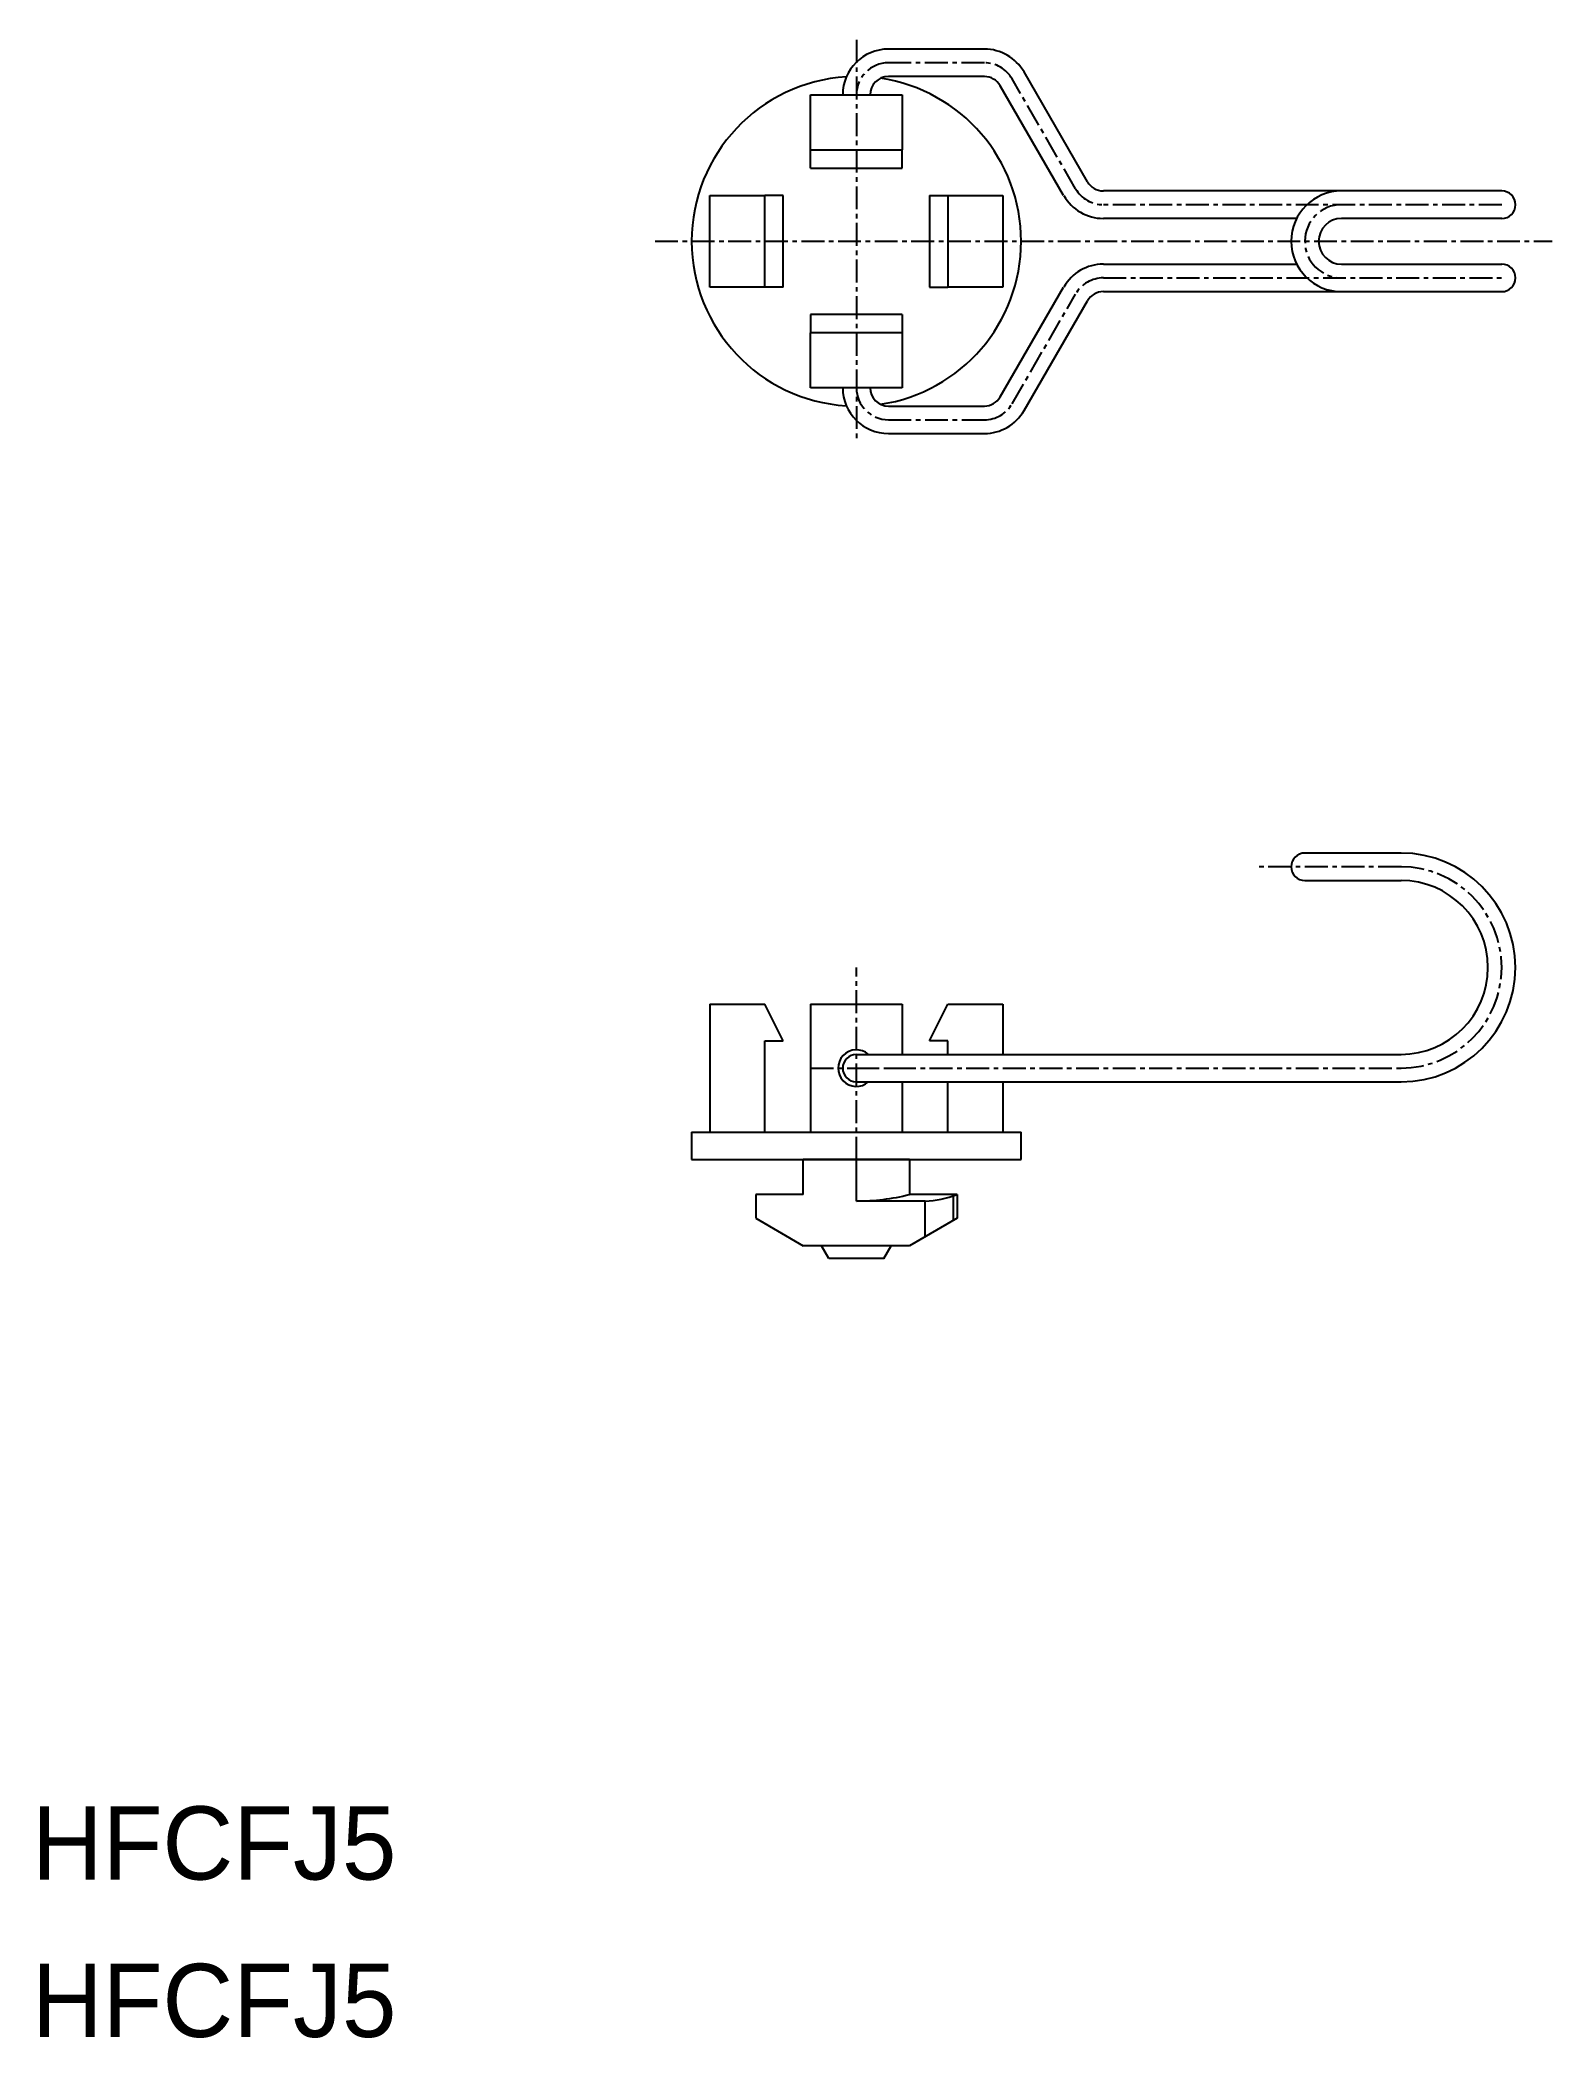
# Model space of a CAD drawing. Extents: x 0 to 83, y 0 to 109.
import ezdxf

# ---------------------------------------------------------------- set-up
doc = ezdxf.new("R2010")
doc.units = 0
doc.linetypes.add('CENTER', pattern=[2, 1.25, -0.25, 0.25, -0.25])
doc.layers.get('0').update_dxf_attribs({"linetype": 'CONTINUOUS'})
doc.layers.add('CENTER', color=1, linetype='CENTER')

msp = doc.modelspace()

# ---------------------------------------------------------------- linework, layer by layer
at = {"color": 7, "linetype": 'CONTINUOUS'}
for p, q in [((52.03, 108.6), (46.79, 108.6)), ((52.03, 107.1), (46.79, 107.1)), ((57.66, 101.35), (54.2, 107.35)), ((42.54, 103.1), (42.54, 106.1)), ((42.54, 106.1), (47.54, 106.1)), ((47.54, 106.1), (47.54, 103.1)), ((56.36, 100.6), (52.9, 106.6)), ((42.54, 102.1), (42.54, 103.1)), ((42.54, 103.1), (47.54, 103.1)), ((47.54, 102.1), (47.54, 103.1)), ((42.54, 102.1), (47.54, 102.1)), ((37.04, 100.6), (40.04, 100.6)), ((37.04, 95.6), (37.04, 100.6)), ((41.04, 100.6), (40.04, 100.6)), ((40.04, 95.6), (40.04, 100.6)), ((41.04, 95.6), (41.04, 100.6)), ((49.04, 100.6), (50.04, 100.6)), ((49.04, 100.6), (49.04, 95.6)), ((50.04, 100.6), (53.04, 100.6)), ((50.04, 100.6), (50.04, 95.6)), ((53.04, 100.6), (53.04, 95.6)), ((80.29, 100.85), (58.53, 100.85)), ((69.09, 99.35), (58.53, 99.35)), ((80.29, 99.35), (71.54, 99.35)), ((58.53, 96.85), (69.09, 96.85)), ((71.54, 96.85), (80.29, 96.85)), ((40.04, 95.6), (37.04, 95.6)), ((41.04, 95.6), (40.04, 95.6)), ((49.04, 95.6), (50.04, 95.6)), ((53.04, 95.6), (50.04, 95.6)), ((52.9, 89.6), (56.36, 95.6)), ((58.53, 95.35), (80.29, 95.35)), ((42.54, 94.1), (42.54, 93.1)), ((47.54, 94.1), (42.54, 94.1)), ((47.54, 94.1), (47.54, 93.1)), ((54.2, 88.85), (57.66, 94.85)), ((42.54, 90.1), (42.54, 93.1)), ((47.54, 93.1), (42.54, 93.1)), ((47.54, 93.1), (47.54, 90.1)), ((47.54, 90.1), (42.54, 90.1)), ((46.79, 89.1), (52.03, 89.1)), ((46.79, 87.6), (52.03, 87.6)), ((74.79, 64.68), (69.54, 64.68)), ((69.54, 63.18), (74.79, 63.18)), ((37.04, 56.43), (37.04, 49.43)), ((37.04, 56.43), (40.04, 56.43)), ((41.04, 54.43), (40.04, 56.43)), ((42.54, 56.43), (47.54, 56.43)), ((42.54, 56.43), (42.54, 49.43)), ((47.54, 56.43), (47.54, 53.68)), ((49.04, 54.43), (50.04, 56.43)), ((50.04, 56.43), (53.04, 56.43)), ((53.04, 56.43), (53.04, 53.68)), ((40.04, 49.43), (40.04, 54.43)), ((40.04, 54.43), (41.04, 54.43)), ((45.04, 53.68), (74.79, 53.68)), ((50.04, 54.43), (49.04, 54.43)), ((50.04, 53.68), (50.04, 54.43)), ((45.04, 52.18), (74.79, 52.18)), ((47.54, 52.18), (47.54, 49.43)), ((50.04, 49.43), (50.04, 52.18)), ((53.04, 52.18), (53.04, 49.43)), ((36.04, 49.43), (36.04, 47.93)), ((36.04, 49.43), (54.04, 49.43)), ((54.04, 47.93), (54.04, 49.43)), ((36.04, 47.93), (54.04, 47.93)), ((47.94, 47.93), (42.14, 47.93)), ((42.14, 46.03), (42.14, 47.93)), ((45.04, 45.67), (45.04, 47.93)), ((47.94, 47.93), (47.94, 46.03)), ((39.54, 46.03), (39.54, 44.73)), ((42.14, 46.03), (39.54, 46.03)), ((50.54, 46.03), (47.94, 46.03)), ((50.35, 44.62), (50.35, 45.96)), ((50.54, 46.03), (50.54, 44.73)), ((48.79, 45.67), (45.04, 45.67)), ((48.79, 43.71), (48.79, 45.67)), ((39.54, 44.73), (42.14, 43.23)), ((50.54, 44.73), (47.94, 43.23)), ((47.94, 43.23), (42.14, 43.23)), ((43.54, 42.53), (43.14, 43.23)), ((46.54, 42.53), (46.94, 43.23)), ((46.54, 42.53), (43.54, 42.53))]:
    msp.add_line(p, q, dxfattribs=at)
for centre, radius, start, end in [((46.79, 106.1), 2.5, 90, 180), ((52.03, 106.1), 2.5, 30, 90), ((45.04, 98.1), 9, 93.4941, 266.5059), ((46.79, 106.1), 1, 90, 180), ((45.04, 98.1), 9, 278.4322, 81.5678), ((52.03, 106.1), 1, 30, 90), ((58.53, 101.85), 2.5, 210, 270), ((58.53, 101.85), 1, 210, 270), ((71.54, 98.1), 2.75, 90, 270), ((80.29, 100.1), 0.75, 270, 90), ((71.54, 98.1), 1.25, 90, 270), ((58.53, 94.35), 2.5, 90, 150), ((80.29, 96.1), 0.75, 270, 90), ((58.53, 94.35), 1, 90, 150), ((46.79, 90.1), 2.5, 180, 270), ((46.79, 90.1), 1, 180, 270), ((52.03, 90.1), 1, 270, 330), ((52.03, 90.1), 2.5, 270, 330), ((69.54, 63.93), 0.75, 90, 270), ((74.79, 58.43), 6.25, 270, 90), ((74.79, 58.43), 4.75, 270, 90), ((45.04, 52.93), 1, 48.5904, 311.4096), ((45.04, 52.93), 0.75, 90, 270), ((45.04, 57.67), 12, 270.0006, 283.9843), ((48.54, 51.38), 5.72, 272.4692, 290.4703)]:
    msp.add_arc(centre, radius, start, end, dxfattribs=at)
at = {"layer": 'CENTER', "color": 1, "linetype": 'CENTER'}
for p, q in [((45.04, 109.1), (45.04, 87.1)), ((52.03, 107.85), (46.79, 107.85)), ((57.01, 100.97), (53.55, 106.97)), ((80.29, 100.1), (58.53, 100.1)), ((34.04, 98.1), (83.04, 98.1)), ((58.53, 96.1), (80.29, 96.1)), ((53.55, 89.22), (57.01, 95.22)), ((46.79, 88.35), (52.03, 88.35)), ((74.79, 63.93), (66.81, 63.93)), ((45.04, 45.93), (45.04, 58.43)), ((42.54, 52.93), (48.54, 52.93)), ((45.04, 52.93), (74.79, 52.93))]:
    msp.add_line(p, q, dxfattribs=at)
for centre, radius, start, end in [((46.79, 106.1), 1.75, 90, 180), ((52.03, 106.1), 1.75, 30, 90), ((58.53, 101.85), 1.75, 210, 270), ((71.54, 98.1), 2, 90, 270), ((58.53, 94.35), 1.75, 90, 150), ((46.79, 90.1), 1.75, 180, 270), ((52.03, 90.1), 1.75, 270, 330), ((74.79, 58.43), 5.5, 270, 90)]:
    msp.add_arc(centre, radius, start, end, dxfattribs=at)

# ---------------------------------------------------------------- texts
at = {"color": 7, "linetype": 'CONTINUOUS'}
for p in [(0, 8.6), (0, 0)]:
    msp.add_text('HFCFJ5', height=4, dxfattribs=at).set_placement(p)

doc.saveas('drawing.dxf')
